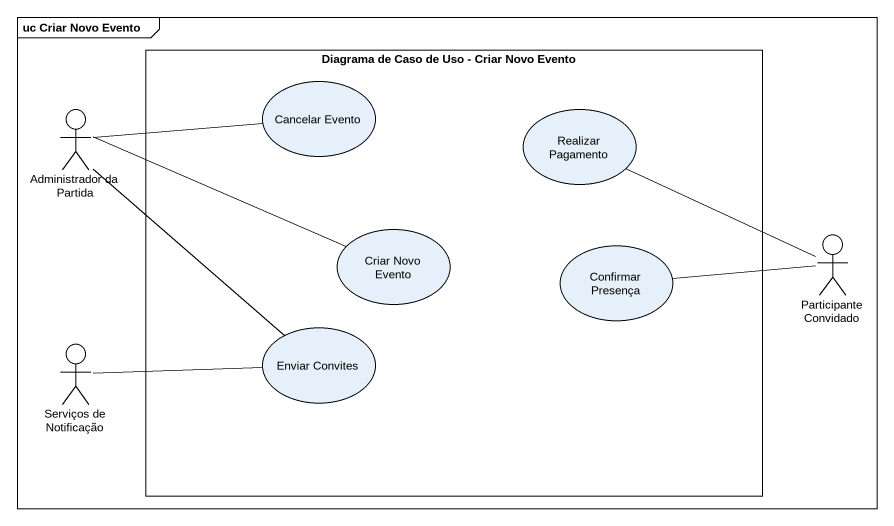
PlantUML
@startuml
mainframe uc Criar Novo Evento
rectangle "Diagrama de Caso de Uso - Criar Novo Evento" as Diagrama_de_Caso_de_Uso {
  usecase "Cancelar Evento" as Cancelar_Evento
  usecase "Realizar Pagamento" as Realizar_Pagamento
  usecase "Criar Novo Evento" as Criar_Novo_Evento
  usecase "Confirmar Presença" as Confirmar_Presença
  usecase "Enviar Convites" as Enviar_Convites
}
actor "Administrador da Partida" as Administrador_da_Partida
actor "Participante Convidado" as Participante_Convidado
actor "Serviços de Notificação" as Serviços_de_Notificação
Administrador_da_Partida -right- Cancelar_Evento
Administrador_da_Partida -right- Criar_Novo_Evento
Participante_Convidado -left- Realizar_Pagamento
Participante_Convidado -left- Confirmar_Presença
Enviar_Convites -up- Administrador_da_Partida
Enviar_Convites -left- Serviços_de_Notificação
@enduml
